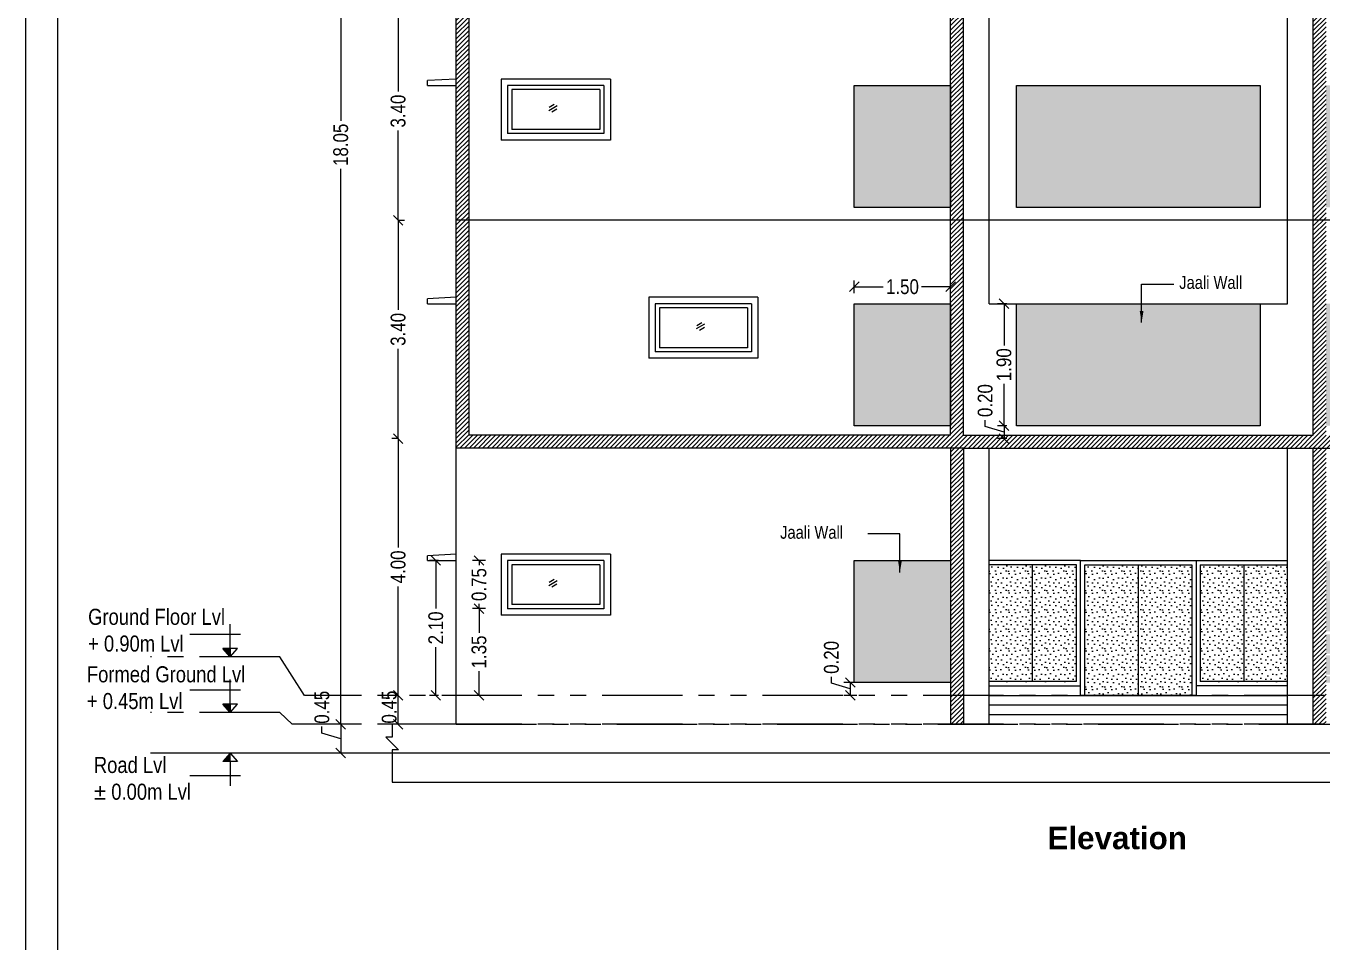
# Model space of a CAD drawing. Header units: metres. Extents: x -488 to 19274, y 1106 to 2071.
# Drawn here: x 19087 to 19107.19, y 1151.9 to 1166.17 of the extents above; entities that cross this region are included whole.
import ezdxf

# ---------------------------------------------------------------- set-up
doc = ezdxf.new("R2010")
doc.units = ezdxf.units.M
doc.header["$MEASUREMENT"] = 0
doc.linetypes.add('PHANTOM', pattern=[2.5, 1.25, -0.25, 0.25, -0.25, 0.25, -0.25])
doc.layers.add('LOCATION_PLAN', color=7, linetype='Continuous', lineweight=0)
doc.styles.get("Standard").update_dxf_attribs({"font": 'swissc.ttf', "height": 0.23})
doc.styles.add('STYLE4', font='arial.ttf')
doc.dimstyles.new('ND small', dxfattribs={"dimtxt": 0.15, "dimasz": 0.2, "dimexe": 0.15, "dimexo": 0, "dimgap": 0.1, "dimtad": 1, "dimzin": 0, "dimdsep": 46, "dimtxsty": 'STYLE4', "dimblk": 'OBLIQUE', "dimcen": 0.09, "dimclrd": 14, "dimclre": 14, "dimclrt": 7, "dimadec": 1, "dimazin": 0, "dimtfac": 1, "dimtofl": 0, "dimtmove": 1, "dimatfit": 3, "dimfxl": 0, "dimtolj": 1, "dimtzin": 0, "dimarcsym": 0})
doc.dimstyles.get("Standard").update_dxf_attribs({"dimtxt": 1, "dimasz": 0.18, "dimexe": 0.18, "dimexo": 0.0625, "dimgap": 0.09, "dimtad": 0, "dimtih": 1, "dimtoh": 1, "dimdec": 4, "dimzin": 0, "dimdsep": 46, "dimtxsty": 'Standard', "dimcen": 0.09, "dimadec": 0, "dimazin": 0, "dimtfac": 1, "dimtdec": 4, "dimtofl": 0, "dimtmove": 0, "dimatfit": 3, "dimfxl": 0, "dimtolj": 1, "dimtzin": 0, "dimarcsym": 0})

# ---------------------------------------------------------------- blocks, each defined once
blk = doc.blocks.new('_OBLIQUE')
at = {"color": 0, "linetype": 'ByBlock'}
blk.add_line((-0.5, -0.5), (0.5, 0.5), dxfattribs=at)
blk = doc.blocks.new('*D223')
at = {"lineweight": -2}
for p, q in [((19099.905, 1162.01), (19099.905, 1162.21)), ((19099.905, 1162.11), (19100.356, 1162.11)), ((19101.405, 1162.11), (19100.953, 1162.11)), ((19101.405, 1162.01), (19101.405, 1162.21))]:
    blk.add_line(p, q, dxfattribs=at)
at = {"layer": 'Defpoints', "color": 0}
for p in [(19101.405, 1162.11), (19099.905, 1161.846), (19101.405, 1161.846)]:
    blk.add_point(p, dxfattribs=at)
at = {"lineweight": -2, "xscale": 0.15, "yscale": 0.15, "zscale": 0.15, "rotation": 180}
blk.add_blockref('_OBLIQUE', (19099.905, 1162.11), dxfattribs=at)
at = {"lineweight": -2, "xscale": 0.15, "yscale": 0.15, "zscale": 0.15}
blk.add_blockref('_OBLIQUE', (19101.405, 1162.11), dxfattribs=at)
at = {"insert": (19100.655, 1162.11), "char_height": 0.23, "attachment_point": 5}
blk.add_mtext('\\A1;1.50', dxfattribs=at)
blk = doc.blocks.new('*D224')
at = {"lineweight": -2}
for p, q in [((19099.549, 1155.934), (19099.549, 1156.034)), ((19099.842, 1155.846), (19099.549, 1155.934)), ((19099.942, 1155.946), (19099.742, 1155.946)), ((19099.842, 1155.946), (19099.842, 1155.746)), ((19099.942, 1155.746), (19099.742, 1155.746))]:
    blk.add_line(p, q, dxfattribs=at)
at = {"layer": 'Defpoints', "color": 0}
for p in [(19101.405, 1155.946), (19099.842, 1155.746), (19100.842, 1155.746)]:
    blk.add_point(p, dxfattribs=at)
at = {"lineweight": -2, "xscale": 0.15, "yscale": 0.15, "zscale": 0.15}
for p, rotation in [((19099.842, 1155.946), 90), ((19099.842, 1155.746), 270)]:
    blk.add_blockref('_OBLIQUE', p, dxfattribs=dict(at, rotation=rotation))
at = {"insert": (19099.549, 1156.337), "char_height": 0.23, "attachment_point": 5, "rotation": 90}
blk.add_mtext('\\A1;0.20', dxfattribs=at)
blk = doc.blocks.new('*D225')
at = {"lineweight": -2}
for p, q in [((19091.612, 1155.159), (19091.612, 1155.259)), ((19092.005, 1155.296), (19091.805, 1155.296)), ((19091.905, 1155.296), (19091.905, 1154.846)), ((19091.905, 1155.071), (19091.612, 1155.159)), ((19092.005, 1154.846), (19091.805, 1154.846))]:
    blk.add_line(p, q, dxfattribs=at)
at = {"layer": 'Defpoints', "color": 0}
for p in [(19093.205, 1155.296), (19091.905, 1154.846), (19093.205, 1154.846)]:
    blk.add_point(p, dxfattribs=at)
at = {"lineweight": -2, "xscale": 0.15, "yscale": 0.15, "zscale": 0.15}
for p, rotation in [((19091.905, 1155.296), 90), ((19091.905, 1154.846), 270)]:
    blk.add_blockref('_OBLIQUE', p, dxfattribs=dict(at, rotation=rotation))
at = {"insert": (19091.612, 1155.56), "char_height": 0.23, "attachment_point": 5, "rotation": 90}
blk.add_mtext('\\A1;0.45', dxfattribs=at)
blk = doc.blocks.new('*D117')
at = {"lineweight": -2}
for p, q in [((19094.159, 1157.846), (19093.959, 1157.846)), ((19094.059, 1157.846), (19094.059, 1157.772)), ((19094.159, 1157.096), (19093.959, 1157.096)), ((19094.059, 1157.096), (19094.059, 1157.169))]:
    blk.add_line(p, q, dxfattribs=at)
at = {"layer": 'Defpoints', "color": 0}
for p in [(19094.059, 1157.846), (19094.605, 1157.846), (19094.605, 1157.096)]:
    blk.add_point(p, dxfattribs=at)
at = {"lineweight": -2, "xscale": 0.15, "yscale": 0.15, "zscale": 0.15}
for p, rotation in [((19094.059, 1157.846), 90), ((19094.059, 1157.096), 270)]:
    blk.add_blockref('_OBLIQUE', p, dxfattribs=dict(at, rotation=rotation))
at = {"insert": (19094.059, 1157.471), "char_height": 0.23, "attachment_point": 5, "rotation": 90}
blk.add_mtext('\\A1;0.75', dxfattribs=at)
blk = doc.blocks.new('*D226')
at = {"lineweight": -2}
for p, q in [((19094.159, 1157.096), (19093.959, 1157.096)), ((19094.059, 1157.096), (19094.059, 1156.718)), ((19094.059, 1155.746), (19094.059, 1156.124)), ((19094.159, 1155.746), (19093.959, 1155.746))]:
    blk.add_line(p, q, dxfattribs=at)
at = {"layer": 'Defpoints', "color": 0}
for p in [(19094.505, 1157.096), (19094.059, 1155.746), (19094.55, 1155.746)]:
    blk.add_point(p, dxfattribs=at)
at = {"lineweight": -2, "xscale": 0.15, "yscale": 0.15, "zscale": 0.15}
for p, rotation in [((19094.059, 1157.096), 90), ((19094.059, 1155.746), 270)]:
    blk.add_blockref('_OBLIQUE', p, dxfattribs=dict(at, rotation=rotation))
at = {"insert": (19094.059, 1156.421), "char_height": 0.23, "attachment_point": 5, "rotation": 90}
blk.add_mtext('\\A1;1.35', dxfattribs=at)
blk = doc.blocks.new('*D119')
at = {"lineweight": -2}
for p, q in [((19093.428, 1157.846), (19093.286, 1157.846)), ((19093.386, 1157.846), (19093.386, 1157.098)), ((19093.386, 1155.746), (19093.386, 1156.494)), ((19093.428, 1155.746), (19093.286, 1155.746))]:
    blk.add_line(p, q, dxfattribs=at)
at = {"layer": 'Defpoints', "color": 0}
for p in [(19093.578, 1157.846), (19093.386, 1155.746), (19093.578, 1155.746)]:
    blk.add_point(p, dxfattribs=at)
at = {"lineweight": -2, "xscale": 0.15, "yscale": 0.15, "zscale": 0.15}
for p, rotation in [((19093.386, 1157.846), 90), ((19093.386, 1155.746), 270)]:
    blk.add_blockref('_OBLIQUE', p, dxfattribs=dict(at, rotation=rotation))
at = {"insert": (19093.386, 1156.796), "char_height": 0.23, "attachment_point": 5, "rotation": 90}
blk.add_mtext('\\A1;2.10', dxfattribs=at)
blk = doc.blocks.new('*D230')
at = {"lineweight": -2}
for p, q in [((19102.28, 1161.846), (19102.137, 1161.846)), ((19102.237, 1161.846), (19102.237, 1161.194)), ((19102.237, 1159.946), (19102.237, 1160.598)), ((19102.28, 1159.946), (19102.137, 1159.946))]:
    blk.add_line(p, q, dxfattribs=at)
at = {"layer": 'Defpoints', "color": 0}
for p in [(19102.237, 1161.846), (19102.43, 1161.846), (19102.43, 1159.946)]:
    blk.add_point(p, dxfattribs=at)
at = {"lineweight": -2, "xscale": 0.15, "yscale": 0.15, "zscale": 0.15}
for p, rotation in [((19102.237, 1161.846), 90), ((19102.237, 1159.946), 270)]:
    blk.add_blockref('_OBLIQUE', p, dxfattribs=dict(at, rotation=rotation))
at = {"insert": (19102.237, 1160.896), "char_height": 0.23, "attachment_point": 5, "rotation": 90}
blk.add_mtext('\\A1;1.90', dxfattribs=at)
blk = doc.blocks.new('*D240')
at = {"lineweight": -2}
for p, q in [((19101.944, 1159.934), (19101.944, 1160.034)), ((19102.237, 1159.846), (19101.944, 1159.934)), ((19102.28, 1159.946), (19102.137, 1159.946)), ((19102.237, 1159.946), (19102.237, 1159.746)), ((19102.28, 1159.746), (19102.137, 1159.746))]:
    blk.add_line(p, q, dxfattribs=at)
at = {"layer": 'Defpoints', "color": 0}
for p in [(19102.43, 1159.946), (19102.237, 1159.746), (19102.43, 1159.746)]:
    blk.add_point(p, dxfattribs=at)
at = {"lineweight": -2, "xscale": 0.15, "yscale": 0.15, "zscale": 0.15}
for p, rotation in [((19102.237, 1159.946), 90), ((19102.237, 1159.746), 270)]:
    blk.add_blockref('_OBLIQUE', p, dxfattribs=dict(at, rotation=rotation))
at = {"insert": (19101.944, 1160.337), "char_height": 0.23, "attachment_point": 5, "rotation": 90}
blk.add_mtext('\\A1;0.20', dxfattribs=at)
blk = doc.blocks.new('*D126')
at = {"lineweight": -2}
for p, q in [((19091.905, 1173.346), (19091.805, 1173.346)), ((19091.905, 1173.346), (19091.905, 1164.694)), ((19091.905, 1155.296), (19091.905, 1163.948)), ((19092.005, 1155.296), (19091.805, 1155.296))]:
    blk.add_line(p, q, dxfattribs=at)
at = {"layer": 'Defpoints', "color": 0}
for p in [(19091.905, 1173.346), (19092.02, 1173.346), (19092.167, 1155.296)]:
    blk.add_point(p, dxfattribs=at)
at = {"lineweight": -2, "xscale": 0.15, "yscale": 0.15, "zscale": 0.15}
for p, rotation in [((19091.905, 1173.346), 90), ((19091.905, 1155.296), 270)]:
    blk.add_blockref('_OBLIQUE', p, dxfattribs=dict(at, rotation=rotation))
at = {"insert": (19091.905, 1164.321), "char_height": 0.23, "attachment_point": 5, "rotation": 90}
blk.add_mtext('\\A1;{18.05}', dxfattribs=at)
blk = doc.blocks.new('*D129')
at = {"lineweight": -2}
for p, q in [((19092.799, 1166.546), (19092.899, 1166.546)), ((19092.799, 1166.546), (19092.799, 1165.15)), ((19092.799, 1163.146), (19092.799, 1164.542)), ((19092.799, 1163.146), (19092.899, 1163.146))]:
    blk.add_line(p, q, dxfattribs=at)
at = {"layer": 'Defpoints', "color": 0}
for p in [(19092.795, 1166.546), (19092.799, 1166.546), (19092.783, 1163.146)]:
    blk.add_point(p, dxfattribs=at)
at = {"lineweight": -2, "xscale": 0.15, "yscale": 0.15, "zscale": 0.15}
for p, rotation in [((19092.799, 1166.546), 90), ((19092.799, 1163.146), 270)]:
    blk.add_blockref('_OBLIQUE', p, dxfattribs=dict(at, rotation=rotation))
at = {"insert": (19092.799, 1164.846), "char_height": 0.23, "attachment_point": 5, "rotation": 90}
blk.add_mtext('\\A1;3.40', dxfattribs=at)
blk = doc.blocks.new('*D130')
at = {"lineweight": -2}
for p, q in [((19092.799, 1163.146), (19092.899, 1163.146)), ((19092.799, 1163.146), (19092.799, 1161.75)), ((19092.799, 1159.746), (19092.799, 1161.142)), ((19092.799, 1159.746), (19092.699, 1159.746))]:
    blk.add_line(p, q, dxfattribs=at)
at = {"layer": 'Defpoints', "color": 0}
for p in [(19092.783, 1163.146), (19092.799, 1163.146), (19092.8, 1159.746)]:
    blk.add_point(p, dxfattribs=at)
at = {"lineweight": -2, "xscale": 0.15, "yscale": 0.15, "zscale": 0.15}
for p, rotation in [((19092.799, 1163.146), 90), ((19092.799, 1159.746), 270)]:
    blk.add_blockref('_OBLIQUE', p, dxfattribs=dict(at, rotation=rotation))
at = {"insert": (19092.799, 1161.446), "char_height": 0.23, "attachment_point": 5, "rotation": 90}
blk.add_mtext('\\A1;3.40', dxfattribs=at)
blk = doc.blocks.new('*D131')
at = {"lineweight": -2}
for p, q in [((19092.799, 1159.746), (19092.699, 1159.746)), ((19092.799, 1159.746), (19092.799, 1158.051)), ((19092.799, 1155.746), (19092.799, 1157.441)), ((19092.799, 1155.746), (19092.699, 1155.746))]:
    blk.add_line(p, q, dxfattribs=at)
at = {"layer": 'Defpoints', "color": 0}
for p in [(19092.799, 1159.746), (19092.8, 1159.746), (19092.897, 1155.746)]:
    blk.add_point(p, dxfattribs=at)
at = {"lineweight": -2, "xscale": 0.15, "yscale": 0.15, "zscale": 0.15}
for p, rotation in [((19092.799, 1159.746), 90), ((19092.799, 1155.746), 270)]:
    blk.add_blockref('_OBLIQUE', p, dxfattribs=dict(at, rotation=rotation))
at = {"insert": (19092.799, 1157.746), "char_height": 0.23, "attachment_point": 5, "rotation": 90}
blk.add_mtext('\\A1;4.00', dxfattribs=at)
blk = doc.blocks.new('*D237')
at = {"lineweight": -2}
for p, q in [((19092.799, 1155.746), (19092.699, 1155.746)), ((19092.799, 1155.296), (19092.799, 1155.746)), ((19092.799, 1155.296), (19092.699, 1155.296))]:
    blk.add_line(p, q, dxfattribs=at)
at = {"layer": 'Defpoints', "color": 0}
for p in [(19092.799, 1155.746), (19092.897, 1155.746), (19092.802, 1155.296)]:
    blk.add_point(p, dxfattribs=at)
at = {"lineweight": -2, "xscale": 0.15, "yscale": 0.15, "zscale": 0.15}
for p, rotation in [((19092.799, 1155.746), 90), ((19092.799, 1155.296), 270)]:
    blk.add_blockref('_OBLIQUE', p, dxfattribs=dict(at, rotation=rotation))
at = {"insert": (19092.66, 1155.563), "char_height": 0.23, "attachment_point": 5, "rotation": 90}
blk.add_mtext('\\A1;0.45', dxfattribs=at)
blk = doc.blocks.new('Lvl Marker')
h = blk.add_hatch(color=256)
h.dxf.hatch_style = 1
h.paths.add_polyline_path([(890.081, -339.658), (890.194, -339.528), (890.081, -339.528)])
for p, q in [((890.081, -339.528), (890.081, -339.148)), ((890.711, -339.307), (889.92, -339.307)), ((889.968, -339.528), (890.194, -339.528)), ((890.081, -339.658), (889.968, -339.528)), ((890.081, -339.528), (890.081, -339.658)), ((890.081, -339.658), (890.194, -339.528))]:
    blk.add_line(p, q)

msp = doc.modelspace()

# ---------------------------------------------------------------- hatches: boundary and pattern name
h = msp.add_hatch()
h.set_pattern_fill('ANSI31', color=256, scale=0.4)
h.set_pattern_definition([(45, (19093.704574, 1155.29591), (-0.03535534, 0.03535534), [])])
h.paths.add_polyline_path([(19107.05457, 1173.39591), (19107.05457, 1159.79591), (19101.60457, 1159.79591), (19101.60457, 1173.39591), (19093.70457, 1173.39591), (19093.70457, 1159.59591), (19101.60457, 1159.59591), (19115.55457, 1159.59591), (19115.55457, 1173.39591)])
h.paths.add_polyline_path([(19107.25457, 1159.79591), (19107.25457, 1173.19591), (19115.35457, 1173.19591), (19115.35457, 1159.79591)], flags=16)
h.paths.add_polyline_path([(19101.40457, 1159.79591), (19093.90457, 1159.79591), (19093.90457, 1173.19591), (19101.40457, 1173.19591)], flags=16)
h.paths.add_polyline_path([(19101.40457, 1155.74591), (19101.60457, 1155.74591), (19101.60457, 1159.59591), (19101.40457, 1159.59591)])
h.paths.add_polyline_path([(19107.25457, 1155.74591), (19107.25457, 1159.59591), (19107.05457, 1159.59591), (19107.05457, 1155.74591)])
h.paths.add_polyline_path([(19101.60457, 1155.29591), (19101.60457, 1155.74591), (19101.40457, 1155.74591), (19101.40457, 1155.29591)])
h.paths.add_polyline_path([(19107.25457, 1155.29591), (19107.25457, 1155.74591), (19107.05457, 1155.74591), (19107.05457, 1155.29591)])
h = msp.add_hatch()
h.set_pattern_fill('OCTAGON', color=256, scale=0.2)
h.set_pattern_definition([(315, (19099.90457, 1156.00391), (0.2000001, 0), [0.0820244, -0.2008184]), (0, (19099.96257, 1155.9459), (0.2, 0.2), [0.084, -0.116]), (45, (19100.04657, 1155.94591), (0, 0.2000001), [0.0820244, -0.2008184]), (135, (19100.10457, 1156.08791), (-0.2000001, 0), [0.0820244, -0.2008184]), (225, (19099.96257, 1156.14591), (0, -0.2000001), [0.0820244, -0.2008184]), (270, (19099.90457, 1156.0879), (0.2, -0.2), [0.084, -0.116])])
h.paths.add_polyline_path([(19099.90457, 1161.84591), (19099.90457, 1159.94591), (19101.40457, 1159.94591), (19101.40457, 1161.84591)])
h.paths.add_polyline_path([(19099.90457, 1168.64591), (19099.90457, 1166.74591), (19101.40457, 1166.74591), (19101.40457, 1168.64591)])
h.paths.add_polyline_path([(19099.90457, 1165.24591), (19099.90457, 1163.34591), (19101.40457, 1163.34591), (19101.40457, 1165.24591)])
h.paths.add_polyline_path([(19107.25457, 1161.84591), (19107.25457, 1159.94591), (19108.75457, 1159.94591), (19108.75457, 1161.84591)])
h.paths.add_polyline_path([(19099.90457, 1172.04591), (19099.90457, 1170.14591), (19101.40457, 1170.14591), (19101.40457, 1172.04591)])
h.paths.add_polyline_path([(19107.25457, 1168.64591), (19107.25457, 1166.74591), (19108.75457, 1166.74591), (19108.75457, 1168.64591)])
h.paths.add_polyline_path([(19107.25457, 1172.04591), (19107.25457, 1170.14591), (19108.75457, 1170.14591), (19108.75457, 1172.04591)])
h.paths.add_polyline_path([(19107.25457, 1165.24591), (19107.25457, 1163.34591), (19108.75457, 1163.34591), (19108.75457, 1165.24591)])
h.paths.add_polyline_path([(19099.90457, 1157.84591), (19099.90457, 1155.94591), (19101.40457, 1155.94591), (19101.40457, 1157.84591)])
h = msp.add_hatch()
h.set_pattern_fill('SUPERDCR', color=256, scale=0.03)
h.set_pattern_definition([(45, (19102.6448, 1156.06015), (-0.1274914, 0.1274914), [0.0375, -0.1428]), (45, (19102.54381, 1156.16113), (-0.1274914, 0.1274914), [0.0375, -0.1428]), (135, (19102.57033, 1156.06015), (-0.1274914, -0.1274914), [0.0375, -0.1428]), (135, (19102.67131, 1156.16113), (-0.1274914, -0.1274914), [0.0375, -0.1428]), (45, (19102.53055, 1156.04689), (-0.1274914, 0.1274914), [0.0375, -0.1428]), (135, (19102.68457, 1156.04689), (-0.1274914, -0.1274914), [0.0375, -0.1428]), (0, (19102.57033, 1156.06015), (0, 0.1275), [0.07446, -0.05304]), (90, (19102.54381, 1156.08667), (-0.1275, 0), [0.07446, -0.05304])])
h.paths.add_polyline_path([(19102.42957, 1159.94591), (19106.22957, 1159.94591), (19106.22957, 1161.84591), (19102.42957, 1161.84591)])
h.paths.add_polyline_path([(19102.42957, 1165.24591), (19102.42957, 1163.34591), (19106.22957, 1163.34591), (19106.22957, 1165.24591)])
h.paths.add_polyline_path([(19102.42957, 1168.64591), (19102.42957, 1166.74591), (19106.22957, 1166.74591), (19106.22957, 1168.64591)])
h.paths.add_polyline_path([(19102.42957, 1172.04591), (19102.42957, 1170.14591), (19106.22957, 1170.14591), (19106.22957, 1172.04591)])
h.paths.add_polyline_path([(19107.25457, 1156.74399), (19107.25457, 1157.84591), (19108.75457, 1157.84591), (19108.75457, 1156.74399)])
h.paths.add_polyline_path([(19108.75457, 1156.06536), (19108.75457, 1156.37142), (19107.25457, 1156.37142), (19107.25457, 1156.06536)])
h.paths.add_polyline_path([(19108.75457, 1156.39399), (19108.75457, 1156.69399), (19107.25457, 1156.69399), (19107.25457, 1156.39399)])
h.paths.add_polyline_path([(19107.25457, 1155.94591), (19107.25457, 1156.04278), (19108.75457, 1156.04278), (19108.75457, 1155.94591)])
h = msp.add_hatch()
h.set_pattern_fill('STIPPLE', color=256, scale=0.3)
h.set_pattern_definition([(0, (19102.30657, 1148.97738), (0, 0.3), [0, -0.3]), (0, (19102.40257, 1148.98338), (0, 0.3), [0, -0.3]), (0, (19102.34857, 1149.04938), (0, 0.3), [0, -0.3]), (0, (19102.41457, 1149.09738), (0, 0.3), [0, -0.3]), (0, (19102.33657, 1149.11538), (0, 0.3), [0, -0.3]), (0, (19102.36057, 1149.18738), (0, 0.3), [0, -0.3]), (0, (19102.31857, 1149.24138), (0, 0.3), [0, -0.3]), (0, (19102.41457, 1149.23538), (0, 0.3), [0, -0.3]), (0, (19102.48657, 1149.24738), (0, 0.3), [0, -0.3]), (0, (19102.52257, 1149.17538), (0, 0.3), [0, -0.3]), (0, (19102.58257, 1149.16938), (0, 0.3), [0, -0.3]), (0, (19102.58257, 1149.06138), (0, 0.3), [0, -0.3]), (0, (19102.52857, 1149.02538), (0, 0.3), [0, -0.3]), (0, (19102.44457, 1149.04338), (0, 0.3), [0, -0.3]), (0, (19102.49857, 1149.09738), (0, 0.3), [0, -0.3]), (0, (19102.44457, 1149.15138), (0, 0.3), [0, -0.3]), (0, (19102.57057, 1148.98338), (0, 0.3), [0, -0.3])])
h.paths.add_polyline_path([(19103.49457, 1157.78091), (19103.49457, 1155.74591), (19104.32957, 1155.74591), (19104.32957, 1157.78091)])
h.paths.add_polyline_path([(19105.16457, 1157.78091), (19104.32957, 1157.78091), (19104.32957, 1155.74591), (19105.16457, 1155.74591)])
h.paths.add_polyline_path([(19103.36457, 1155.96091), (19103.36457, 1157.78091), (19102.67957, 1157.78091), (19102.67957, 1155.96091)])
h.paths.add_polyline_path([(19105.29457, 1157.78091), (19105.29457, 1155.96091), (19105.97957, 1155.96091), (19105.97957, 1157.78091)])
h.paths.add_polyline_path([(19102.67957, 1157.78091), (19102.00457, 1157.78091), (19102.00457, 1155.96091), (19102.67957, 1155.96091)])
h.paths.add_polyline_path([(19105.97957, 1155.96091), (19106.65457, 1155.96091), (19106.65457, 1157.78091), (19105.97957, 1157.78091)])

# ---------------------------------------------------------------- linework, layer by layer
for p, q in [((19102.00457, 1161.84591), (19102.00457, 1174.54591)), ((19106.65457, 1161.84591), (19106.65457, 1174.54591)), ((19093.70457, 1159.59591), (19093.70457, 1173.39591)), ((19101.60457, 1159.79591), (19101.60457, 1173.39591)), ((19107.05457, 1159.79591), (19107.05457, 1173.39591)), ((19093.90457, 1159.79591), (19093.90457, 1173.19591)), ((19101.40457, 1159.79591), (19101.40457, 1173.19591)), ((19093.70457, 1165.34591), (19093.25457, 1165.32091)), ((19093.25457, 1165.24591), (19093.25457, 1165.32091)), ((19096.10457, 1165.34591), (19094.40457, 1165.34591)), ((19094.40457, 1165.34591), (19094.40457, 1164.39591)), ((19096.10457, 1165.34591), (19096.10457, 1164.39591)), ((19093.25457, 1165.24591), (19093.70457, 1165.24591)), ((19094.50457, 1165.24591), (19094.50457, 1164.49591)), ((19096.00457, 1165.24591), (19094.50457, 1165.24591)), ((19094.56957, 1165.18091), (19094.56957, 1164.56091)), ((19095.93957, 1165.18091), (19094.56957, 1165.18091)), ((19095.93957, 1165.18091), (19095.93957, 1164.56091)), ((19096.00457, 1165.24591), (19096.00457, 1164.49591)), ((19095.14636, 1164.85808), (19095.27686, 1164.93343)), ((19095.1504, 1164.90858), (19095.2275, 1164.9531)), ((19095.19211, 1164.83633), (19095.26921, 1164.88084)), ((19096.00457, 1164.49591), (19094.50457, 1164.49591)), ((19095.93957, 1164.56091), (19094.56957, 1164.56091)), ((19096.10457, 1164.39591), (19094.40457, 1164.39591)), ((19115.55457, 1163.14591), (19093.70457, 1163.14591)), ((19093.70457, 1161.94591), (19093.25457, 1161.92091)), ((19093.25457, 1161.84591), (19093.25457, 1161.92091)), ((19093.25457, 1161.84591), (19093.70457, 1161.84591)), ((19098.40457, 1161.94591), (19096.70457, 1161.94591)), ((19096.70457, 1161.94591), (19096.70457, 1160.99591)), ((19096.80457, 1161.84591), (19096.80457, 1161.09591)), ((19098.30457, 1161.84591), (19096.80457, 1161.84591)), ((19098.30457, 1161.84591), (19098.30457, 1161.09591)), ((19098.40457, 1161.94591), (19098.40457, 1160.99591)), ((19102.00457, 1161.84591), (19106.65457, 1161.84591)), ((19096.86957, 1161.78091), (19096.86957, 1161.16091)), ((19098.23957, 1161.78091), (19096.86957, 1161.78091)), ((19098.23957, 1161.78091), (19098.23957, 1161.16091)), ((19097.44636, 1161.45808), (19097.57686, 1161.53343)), ((19097.4504, 1161.50858), (19097.5275, 1161.5531)), ((19097.49211, 1161.43633), (19097.56921, 1161.48084)), ((19098.30457, 1161.09591), (19096.80457, 1161.09591)), ((19098.23957, 1161.16091), (19096.86957, 1161.16091)), ((19098.40457, 1160.99591), (19096.70457, 1160.99591)), ((19101.40457, 1159.79591), (19093.90457, 1159.79591)), ((19101.60457, 1159.79591), (19107.05457, 1159.79591)), ((19101.60457, 1159.59591), (19093.70457, 1159.59591)), ((19093.70457, 1155.29591), (19093.70457, 1159.59591)), ((19101.40457, 1159.59591), (19101.40457, 1155.29591)), ((19101.60457, 1159.59591), (19115.55457, 1159.59591)), ((19101.60457, 1159.59591), (19101.60457, 1155.29591)), ((19102.00457, 1155.29591), (19102.00457, 1159.59591)), ((19106.65457, 1155.29591), (19106.65457, 1159.59591)), ((19107.05457, 1155.29591), (19107.05457, 1159.59591)), ((19093.70457, 1157.94591), (19093.25457, 1157.92091)), ((19093.25457, 1157.84591), (19093.25457, 1157.92091)), ((19093.25457, 1157.84591), (19093.70457, 1157.84591)), ((19096.10457, 1157.94591), (19094.40457, 1157.94591)), ((19094.40457, 1157.94591), (19094.40457, 1156.99591)), ((19094.50457, 1157.84591), (19094.50457, 1157.09591)), ((19096.00457, 1157.84591), (19094.50457, 1157.84591)), ((19096.00457, 1157.84591), (19096.00457, 1157.09591)), ((19096.10457, 1157.94591), (19096.10457, 1156.99591)), ((19103.42957, 1157.84591), (19102.00457, 1157.84591)), ((19103.42957, 1155.74591), (19103.42957, 1157.84591)), ((19103.42957, 1157.84591), (19105.22957, 1157.84591)), ((19105.22957, 1157.84591), (19105.22957, 1155.74591)), ((19105.22957, 1157.84591), (19106.65457, 1157.84591)), ((19094.56957, 1157.78091), (19094.56957, 1157.16091)), ((19095.93957, 1157.78091), (19094.56957, 1157.78091)), ((19095.93957, 1157.78091), (19095.93957, 1157.16091)), ((19103.36457, 1157.78091), (19102.00457, 1157.78091)), ((19102.67957, 1155.96091), (19102.67957, 1157.78091)), ((19103.36457, 1155.96091), (19103.36457, 1157.78091)), ((19103.49457, 1155.74591), (19103.49457, 1157.78091)), ((19103.49457, 1157.78091), (19105.16457, 1157.78091)), ((19104.32957, 1157.78091), (19104.32957, 1155.74591)), ((19105.16457, 1157.78091), (19105.16457, 1155.74591)), ((19105.29457, 1157.78091), (19106.65457, 1157.78091)), ((19105.29457, 1157.78091), (19105.29457, 1155.96091)), ((19105.97957, 1155.96091), (19105.97957, 1157.78091)), ((19095.14636, 1157.45808), (19095.27686, 1157.53343)), ((19095.1504, 1157.50858), (19095.2275, 1157.5531)), ((19095.19211, 1157.43633), (19095.26921, 1157.48084)), ((19096.10457, 1156.99591), (19094.40457, 1156.99591)), ((19096.00457, 1157.09591), (19094.50457, 1157.09591)), ((19095.93957, 1157.16091), (19094.56957, 1157.16091)), ((19103.36457, 1155.96091), (19102.00457, 1155.96091)), ((19102.00457, 1155.89591), (19103.42957, 1155.89591)), ((19106.65457, 1155.89591), (19105.22957, 1155.89591)), ((19106.65457, 1155.96091), (19105.29522, 1155.96091)), ((19102.00457, 1155.74591), (19106.65457, 1155.74591)), ((19102.00457, 1155.59591), (19106.65457, 1155.59591)), ((19105.22957, 1155.74591), (19103.42957, 1155.74591)), ((19102.00457, 1155.44591), (19106.65457, 1155.44591)), ((19117.2272, 1154.84591), (19088.94132, 1154.84591))]:
    msp.add_line(p, q)
at = {"linetype": 'PHANTOM'}
msp.add_line((19093.70457, 1155.29591), (19115.55457, 1155.29591), dxfattribs=at)
for points in [[(19087.0003, 1106.44003), (19087.0003, 1181.70198), (19231.41611, 1181.70198), (19231.41611, 1106.44003), (19087.0003, 1106.44003)], [(19093.70457, 1155.29591), (19092.70457, 1155.29591), (19092.70457, 1155.09591), (19092.60457, 1155.09591), (19092.80457, 1154.89591), (19092.70457, 1154.89591), (19092.70457, 1154.39591), (19116.72957, 1154.39591), (19116.72957, 1154.59591), (19116.82957, 1154.59591), (19116.62957, 1154.79591), (19116.72957, 1154.79591), (19116.72957, 1155.29591), (19115.55457, 1155.29591)]]:
    msp.add_lwpolyline(points)
for points in [[(19099.90457, 1165.24591), (19101.40457, 1165.24591), (19101.40457, 1163.34591), (19099.90457, 1163.34591)], [(19102.42957, 1165.24591), (19106.22957, 1165.24591), (19106.22957, 1163.34591), (19102.42957, 1163.34591)], [(19099.90457, 1161.84591), (19101.40457, 1161.84591), (19101.40457, 1159.94591), (19099.90457, 1159.94591)], [(19102.42957, 1161.84591), (19106.22957, 1161.84591), (19106.22957, 1159.94591), (19102.42957, 1159.94591)], [(19099.90457, 1157.84591), (19101.40457, 1157.84591), (19101.40457, 1155.94591), (19099.90457, 1155.94591)]]:
    msp.add_lwpolyline(points, close=True)
for points in [[(19117.2272, 1155.74591), (19091.33865, 1155.74591), (19090.95498, 1156.34591), (19088.94132, 1156.34591)], [(19117.2272, 1155.29591), (19091.14681, 1155.29591), (19090.95498, 1155.4809), (19088.94132, 1155.4809)]]:
    msp.add_lwpolyline(points, dxfattribs=at)
at = {"layer": 'LOCATION_PLAN', "color": 7, "lineweight": -2}
msp.add_lwpolyline([(19230.91869, 1181.52553), (19230.91869, 1106.93744), (19087.49771, 1106.93744), (19087.49771, 1181.20457), (19218.48338, 1181.20457)], dxfattribs=at)

# ---------------------------------------------------------------- block references
at = {"xscale": -1}
for p in [(19980.26306, 1496.00403), (19980.26306, 1495.13903)]:
    msp.add_blockref('Lvl Marker', p, dxfattribs=at)
at = {"rotation": 179.9999999998601}
msp.add_blockref('Lvl Marker', (19980.26306, 815.18778), dxfattribs=at)

# ---------------------------------------------------------------- texts
at = {"attachment_point": 1}
for s, insert, char_height, width in [('Jaali Wall', (19104.96672, 1162.27731), 0.2, 3.8320968), ('Jaali Wall', (19098.74934, 1158.38517), 0.2, 3.8320968), ('Ground Floor Lvl\\P+ 0.90m Lvl', (19087.96926, 1157.09399), 0.25, 4.578975), ('Formed Ground Lvl\\P+ 0.45m Lvl', (19087.95013, 1156.19888), 0.25, 4.578975), ('Road Lvl\\P%%P 0.00m Lvl', (19088.05889, 1154.78657), 0.25, 4.578975), ('\\fArial|b1|i0|c0|p34;Elevation ', (19102.9137, 1153.69917), 0.35, 9.5499085)]:
    msp.add_mtext(s, dxfattribs=dict(at, insert=insert, char_height=char_height, width=width))

# ---------------------------------------------------------------- dimensions: what is measured, and where the dimension line sits
dim = msp.add_linear_dim(base=(19091.90459, 1173.34591), p1=(19092.16681, 1155.29591), p2=(19092.01999, 1173.34591), angle=90, text='{<>}', dimstyle='ND small', override={"dimtxt": 0.2, "dimasz": 0.15, "dimexe": 0.1, "dimexo": 0.15, "dimgap": 0.05, "dimtad": 0, "dimpost": '\\X', "dimtxsty": 'Standard', "dimblk": 'OBLIQUE', "dimclrd": 256, "dimclre": 256, "dimclrt": 256, "dimfxl": 0.1, "dimarcsym": 1})
dim.commit()
dim.dimension.update_dxf_attribs({"geometry": '*D126', "text_midpoint": (19091.90459, 1164.32091)})
for base, p1, p2, picture, middle in [((19092.7985, 1166.54591), (19092.78303, 1163.14591), (19092.79533, 1166.54591), '*D129', (19092.7985, 1164.84591)), ((19092.7985, 1163.14591), (19092.80016, 1159.74591), (19092.78303, 1163.14591), '*D130', (19092.7985, 1161.44591)), ((19102.23679, 1161.84591), (19102.42957, 1159.94591), (19102.42957, 1161.84591), '*D230', (19102.23679, 1160.89591)), ((19102.23679, 1159.74591), (19102.42957, 1159.94591), (19102.42957, 1159.74591), '*D240', (19101.94358, 1160.08387)), ((19092.7985, 1159.74591), (19092.89681, 1155.74591), (19092.80016, 1159.74591), '*D131', (19092.7985, 1157.74591)), ((19093.3857, 1155.74591), (19093.57808, 1157.84591), (19093.57808, 1155.74591), '*D119', (19093.3857, 1156.79591)), ((19094.05921, 1157.84591), (19094.60457, 1157.09591), (19094.60457, 1157.84591), '*D117', (19094.05921, 1157.47091)), ((19094.05921, 1155.74591), (19094.50457, 1157.09591), (19094.54964, 1155.74591), '*D226', (19094.05921, 1156.42091)), ((19099.84176, 1155.74591), (19101.40457, 1155.94591), (19100.84199, 1155.74591), '*D224', (19099.54855, 1156.08387)), ((19091.90459, 1154.84591), (19093.20457, 1155.29591), (19093.20457, 1154.84591), '*D225', (19091.61168, 1155.30878))]:
    dim = msp.add_linear_dim(base=base, p1=p1, p2=p2, angle=90, dimstyle='ND small', override={"dimtxt": 0.2, "dimasz": 0.15, "dimexe": 0.1, "dimexo": 0.15, "dimgap": 0.05, "dimtad": 0, "dimpost": '\\X', "dimtxsty": 'Standard', "dimblk": 'OBLIQUE', "dimclrd": 256, "dimclre": 256, "dimclrt": 256, "dimfxl": 0.1, "dimarcsym": 1})
    dim.commit()
    dim.dimension.update_dxf_attribs({"geometry": picture, "text_midpoint": middle})
dim = msp.add_linear_dim(base=(19101.40457, 1162.11014), p1=(19099.90457, 1161.84591), p2=(19101.40457, 1161.84591), dimstyle='ND small', override={"dimtxt": 0.2, "dimasz": 0.15, "dimexe": 0.1, "dimexo": 0.15, "dimgap": 0.05, "dimtad": 0, "dimpost": '\\X', "dimtxsty": 'Standard', "dimblk": 'OBLIQUE', "dimclrd": 256, "dimclre": 256, "dimclrt": 256, "dimfxl": 0.1, "dimarcsym": 1})
dim.commit()
dim.dimension.update_dxf_attribs({"geometry": '*D223', "text_midpoint": (19100.65457, 1162.11014)})
dim = msp.add_linear_dim(base=(19092.7985, 1155.74591), p1=(19092.80196, 1155.29591), p2=(19092.89681, 1155.74591), angle=90, dimstyle='ND small', override={"dimtxt": 0.2, "dimasz": 0.15, "dimexe": 0.1, "dimexo": 0.15, "dimgap": 0.05, "dimtad": 0, "dimpost": '\\X', "dimtxsty": 'Standard', "dimblk": 'OBLIQUE', "dimclrd": 256, "dimclre": 256, "dimclrt": 256, "dimfxl": 0.1, "dimarcsym": 1})
dim.commit()
dim.dimension.update_dxf_attribs({"geometry": '*D237', "text_midpoint": (19092.65963, 1155.56257), "dimtype": 160})

# ---------------------------------------------------------------- leaders
for points in [[(19104.38052, 1161.55395), (19104.38052, 1162.15118), (19104.88172, 1162.15118)], [(19100.61551, 1157.66181), (19100.61551, 1158.25904), (19100.1143, 1158.25904)]]:
    msp.add_leader(points, dimstyle='Standard', override={"dimtad": 0})

doc.saveas('drawing.dxf')
